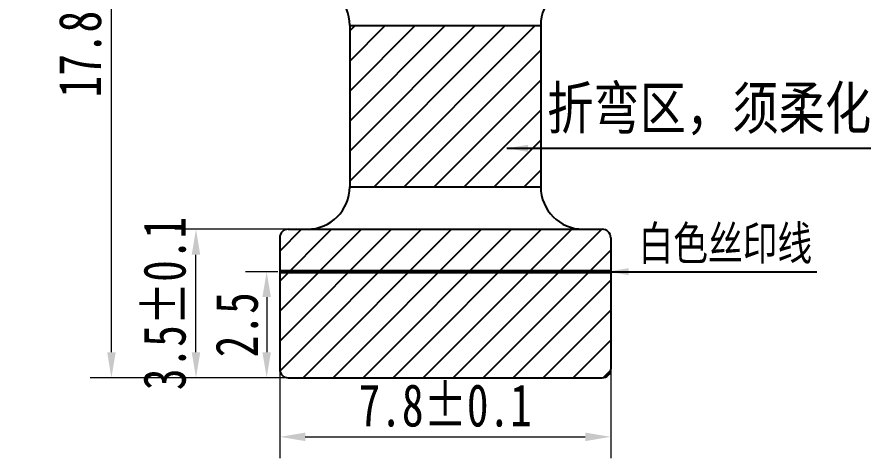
# Model space of a CAD drawing. Extents: x 358 to 466, y 264 to 340.
# Drawn here: x 378.43 to 398.37, y 299.13 to 309.53 of the extents above; entities that cross this region are included whole.
import ezdxf

# ---------------------------------------------------------------- set-up
doc = ezdxf.new("R2010")
doc.units = 0
doc.header["$LTSCALE"] = 23.1
doc.header["$MEASUREMENT"] = 0
doc.layers.get('0').update_dxf_attribs({"linetype": 'CONTINUOUS'})
doc.layers.get('Defpoints').update_dxf_attribs({"linetype": 'CONTINUOUS'})
doc.layers.add('3_SOLID_GEOM', color=7, linetype='CONTINUOUS')
doc.styles.get("Standard").update_dxf_attribs({"font": 'txt', "width": 0.8})
doc.styles.add('宋体', font='txt', dxfattribs={"width": 0.75})
doc.styles.add('样式 1', font='SimSun.ttf', dxfattribs={"width": 0.75})
doc.dimstyles.new('ISO-25$0', dxfattribs={"dimscale": 0, "dimtxt": 1, "dimasz": 0.6, "dimexe": 0.5, "dimexo": 0.3, "dimgap": 0.2, "dimtad": 1, "dimrnd": 0.0005, "dimdsep": 46, "dimtxsty": '样式 1', "dimcen": 2.5, "dimclrd": 3, "dimclre": 3, "dimclrt": 3, "dimazin": 0, "dimtfac": 1, "dimtmove": 0, "dimatfit": 3, "dimfxl": 0, "dimlwd": 9, "dimlwe": 9, "dimarcsym": 0})
doc.dimstyles.new('ISO-25$7', dxfattribs={"dimtxt": 0.8, "dimasz": 0.5, "dimexe": 0.3, "dimexo": 0.2, "dimgap": 0.2, "dimtad": 1, "dimdsep": 46, "dimtxsty": '样式 1', "dimcen": 0.6, "dimclrd": 2, "dimclre": 3, "dimclrt": 3, "dimadec": 0, "dimazin": 0, "dimtp": 0.1, "dimtm": 0.1, "dimtfac": 1, "dimtmove": 0, "dimatfit": 3, "dimfxl": 0, "dimarcsym": 0})

# ---------------------------------------------------------------- blocks, each defined once
blk = doc.blocks.new('*D19')
at = {"layer": '3_SOLID_GEOM', "color": 3, "lineweight": 9}
for p, q in [((392.419, 302.475), (392.419, 299.134)), ((384.619, 302.244), (384.619, 299.134)), ((385.219, 299.634), (391.819, 299.634))]:
    blk.add_line(p, q, dxfattribs=at)
at = {"layer": '3_SOLID_GEOM', "color": 3}
for points in [[(385.219, 299.734), (385.219, 299.534), (384.619, 299.634)], [(391.819, 299.734), (391.819, 299.534), (392.419, 299.634)]]:
    blk.add_solid(points, dxfattribs=at)
at = {"layer": 'Defpoints', "color": 0}
for p in [(392.419, 302.775), (384.619, 302.544), (392.419, 299.634)]:
    blk.add_point(p, dxfattribs=at)
at = {"layer": '3_SOLID_GEOM', "color": 3, "insert": (388.519, 300.37), "char_height": 1, "attachment_point": 5, "style": '样式 1'}
blk.add_mtext('7.8%%P0.1', dxfattribs=at)
blk = doc.blocks.new('*D20')
at = {"layer": '3_SOLID_GEOM', "color": 3, "lineweight": 9}
for p, q in [((387.354, 304.525), (382.145, 304.525)), ((382.645, 301.625), (382.645, 303.925)), ((387.354, 301.025), (382.145, 301.025))]:
    blk.add_line(p, q, dxfattribs=at)
at = {"layer": '3_SOLID_GEOM', "color": 3}
for points in [[(382.545, 303.925), (382.745, 303.925), (382.645, 304.525)], [(382.545, 301.625), (382.745, 301.625), (382.645, 301.025)]]:
    blk.add_solid(points, dxfattribs=at)
at = {"layer": 'Defpoints', "color": 0}
for p in [(382.645, 304.525), (387.654, 304.525), (387.654, 301.025)]:
    blk.add_point(p, dxfattribs=at)
at = {"layer": '3_SOLID_GEOM', "color": 3, "insert": (381.909, 302.775), "char_height": 1, "attachment_point": 5, "rotation": 90, "style": '样式 1'}
blk.add_mtext('3.5%%P0.1', dxfattribs=at)
blk = doc.blocks.new('*D21')
at = {"layer": '3_SOLID_GEOM', "color": 3, "lineweight": 9}
for p, q in [((384.576, 303.525), (383.811, 303.525)), ((384.311, 302.925), (384.311, 301.625)), ((384.576, 301.025), (383.811, 301.025))]:
    blk.add_line(p, q, dxfattribs=at)
at = {"layer": '3_SOLID_GEOM', "color": 3}
for points in [[(384.211, 302.925), (384.411, 302.925), (384.311, 303.525)], [(384.211, 301.625), (384.411, 301.625), (384.311, 301.025)]]:
    blk.add_solid(points, dxfattribs=at)
at = {"layer": 'Defpoints', "color": 0}
for p in [(384.876, 303.525), (384.311, 301.025), (384.876, 301.025)]:
    blk.add_point(p, dxfattribs=at)
at = {"layer": '3_SOLID_GEOM', "color": 3, "insert": (383.611, 302.275), "char_height": 1, "attachment_point": 5, "rotation": 90, "style": '样式 1'}
blk.add_mtext('2.5', dxfattribs=at)
blk = doc.blocks.new('*D22')
at = {"layer": '3_SOLID_GEOM', "color": 3, "lineweight": 9}
for p, q in [((388.493, 318.825), (380.152, 318.825)), ((380.652, 301.625), (380.652, 318.225)), ((388.493, 301.025), (380.152, 301.025))]:
    blk.add_line(p, q, dxfattribs=at)
at = {"layer": '3_SOLID_GEOM', "color": 3}
for points in [[(380.552, 318.225), (380.752, 318.225), (380.652, 318.825)], [(380.552, 301.625), (380.752, 301.625), (380.652, 301.025)]]:
    blk.add_solid(points, dxfattribs=at)
at = {"layer": 'Defpoints', "color": 0}
for p in [(380.652, 318.825), (388.793, 318.825), (388.793, 301.025)]:
    blk.add_point(p, dxfattribs=at)
at = {"layer": '3_SOLID_GEOM', "color": 3, "insert": (379.916, 309.925), "char_height": 1, "attachment_point": 5, "rotation": 90, "style": '样式 1'}
blk.add_mtext(' 17.8%%P0.2{\\C1;*}', dxfattribs=at)

msp = doc.modelspace()

# ---------------------------------------------------------------- hatches: boundary and pattern name
at = {"layer": '3_SOLID_GEOM'}
h = msp.add_hatch(dxfattribs=at)
h.set_pattern_fill('ANSI31', color=3, scale=4, style=0)
h.paths.add_polyline_path([(390.769, 309.325), (386.269, 309.325), (386.269, 305.525), (390.769, 305.525)])
h = msp.add_hatch(dxfattribs=at)
h.set_pattern_fill('ANSI31', color=256, scale=4, style=0)
h.paths.add_polyline_path([(392.419, 303.525), (384.619, 303.525), (384.619, 301.225, 0.414214), (384.819, 301.025), (392.219, 301.025, 0.414214), (392.419, 301.225)])
h.paths.add_polyline_path([(392.419, 304.325, 0.414214), (392.219, 304.525), (385.044, 304.525), (384.819, 304.525, 0.414214), (384.619, 304.325), (384.619, 303.525), (392.419, 303.525)])

# ---------------------------------------------------------------- linework, layer by layer
for p, q in [((386.269, 309.325), (386.269, 305.525)), ((386.269, 309.325), (390.769, 309.325)), ((390.769, 309.325), (390.769, 305.525)), ((386.269, 305.525), (390.769, 305.525)), ((384.819, 304.525), (385.269, 304.525)), ((391.769, 304.525), (392.219, 304.525)), ((384.619, 304.325), (384.619, 301.225)), ((392.419, 304.325), (392.419, 301.225)), ((384.619, 303.525), (392.419, 303.525)), ((384.819, 301.025), (392.219, 301.025)), ((384.819, 301.025), (392.219, 301.025))]:
    msp.add_line(p, q)
at = {"const_width": 0.1}
msp.add_lwpolyline([(384.619, 303.525), (392.419, 303.525)], dxfattribs=at)
for centre, radius, start, end in [((385.269, 309.325), 1, 0, 90), ((391.769, 309.325), 1, 90, 180), ((385.269, 305.525), 1, 270, 0), ((391.769, 305.525), 1, 180, 270), ((384.819, 304.325), 0.2, 90, 180), ((392.219, 304.325), 0.2, 0, 90), ((384.819, 301.225), 0.2, 180, 270), ((384.819, 301.225), 0.2, 180, 270), ((392.219, 301.225), 0.2, 270, 0), ((392.219, 301.225), 0.2, 270, 0)]:
    msp.add_arc(centre, radius, start, end)
at = {"layer": '3_SOLID_GEOM'}
msp.add_line((385.044, 304.525), (392.219, 304.525), dxfattribs=at)

# ---------------------------------------------------------------- texts
at = {"color": 1, "insert": (390.921, 307.882), "char_height": 1, "width": 29.63758, "attachment_point": 1}
msp.add_mtext('{\\fFangSong_GB2312|b0|i0|c134|p49;折弯区，须柔化处理}', dxfattribs=at)
at = {"color": 1, "lineweight": 25, "insert": (393.075, 304.596), "char_height": 0.8, "width": 8.8012, "attachment_point": 1, "style": '宋体'}
msp.add_mtext('{\\fSimSun|b0|i0|c134|p2;白色丝印线}', dxfattribs=at)

# ---------------------------------------------------------------- dimensions: what is measured, and where the dimension line sits
at = {"layer": '3_SOLID_GEOM'}
for base, p1, p2, text, picture, middle in [((380.652, 318.825), (388.793, 301.025), (388.793, 318.825), ' <>%%P0.2{\\C1;*}', '*D22', (380.652, 309.925)), ((382.645, 304.525), (387.654, 301.025), (387.654, 304.525), '<>%%P0.1', '*D20', (382.645, 302.775))]:
    dim = msp.add_linear_dim(base=base, p1=p1, p2=p2, angle=90, text=text, dimstyle='ISO-25$0', override={"dimscale": 1}, dxfattribs=at)
    dim.commit()
    dim.dimension.update_dxf_attribs({"geometry": picture, "text_midpoint": middle, "dimtype": 160})
dim = msp.add_linear_dim(base=(384.311, 301.025), p1=(384.876, 303.525), p2=(384.876, 301.025), angle=90, dimstyle='ISO-25$0', override={"dimscale": 1}, dxfattribs=at)
dim.commit()
dim.dimension.update_dxf_attribs({"geometry": '*D21', "text_midpoint": (383.611, 302.275)})
dim = msp.add_linear_dim(base=(392.419, 299.634), p1=(384.619, 302.544), p2=(392.419, 302.775), text='<>%%P0.1', dimstyle='ISO-25$0', override={"dimscale": 1}, dxfattribs=at)
dim.commit()
dim.dimension.update_dxf_attribs({"geometry": '*D19', "text_midpoint": (388.519, 300.37)})

# ---------------------------------------------------------------- leaders
for points in [[(389.968, 306.431), (400.966, 306.431)], [(392.343, 303.525), (397.277, 303.525)]]:
    msp.add_leader(points, dimstyle='ISO-25$7', override={"dimgap": 0.2, "dimtad": 0}, dxfattribs=at)

doc.saveas('drawing.dxf')
